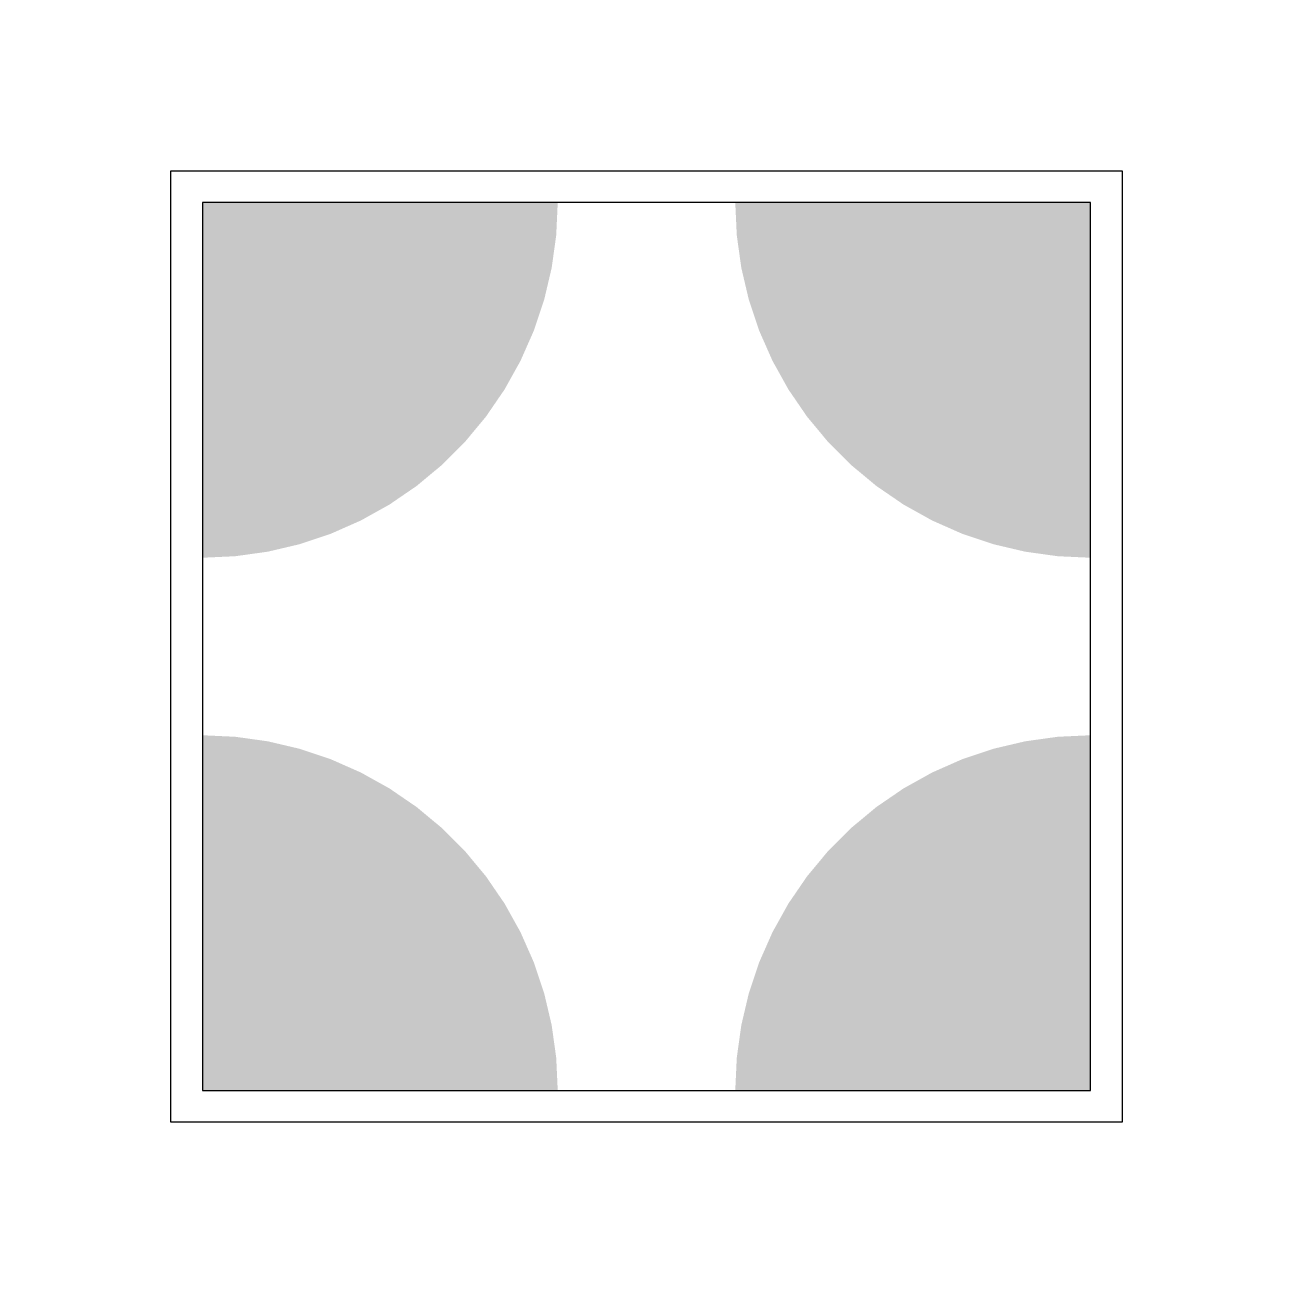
# Model space of a CAD drawing. Header units: feet. Extents: x -0.65 to 0.65, y -0.65 to 0.65.
import ezdxf

# ---------------------------------------------------------------- set-up
doc = ezdxf.new("R2010")
doc.units = ezdxf.units.FT
doc.header["$MEASUREMENT"] = 0
doc.layers.add('3DFACE', color=7, linetype='Continuous')

msp = doc.modelspace()

# ---------------------------------------------------------------- linework, layer by layer
at = {"const_width": 0.3734, "elevation": 1.0001}
for points in [[(-0.4667, 0.28, 0.414214), (-0.28, 0.4667, 0.414214)], [(0.28, 0.4667, 0.414214), (0.4667, 0.28, 0.414214)], [(-0.28, -0.4667, 0.414214), (-0.4667, -0.28, 0.414214)], [(0.4667, -0.28, 0.414214), (0.28, -0.4667, 0.414214)]]:
    msp.add_lwpolyline(points, format="xyb", dxfattribs=at)
msp.add_3dface([(-0.4667, 0.4667, 1.0001), (-0.4667, -0.4667, 1.0001), (0.4667, -0.4667, 1.0001), (0.4667, 0.4667, 1.0001)])
at = {"layer": '3DFACE'}
msp.add_3dface([(-0.5, 0.5, 1), (0.5, 0.5, 1), (0.5, -0.5, 1), (-0.5, -0.5, 1)], dxfattribs=at)
at = {"layer": 'Defpoints'}
msp.add_point((0, 0), dxfattribs=at)

doc.saveas('drawing.dxf')
